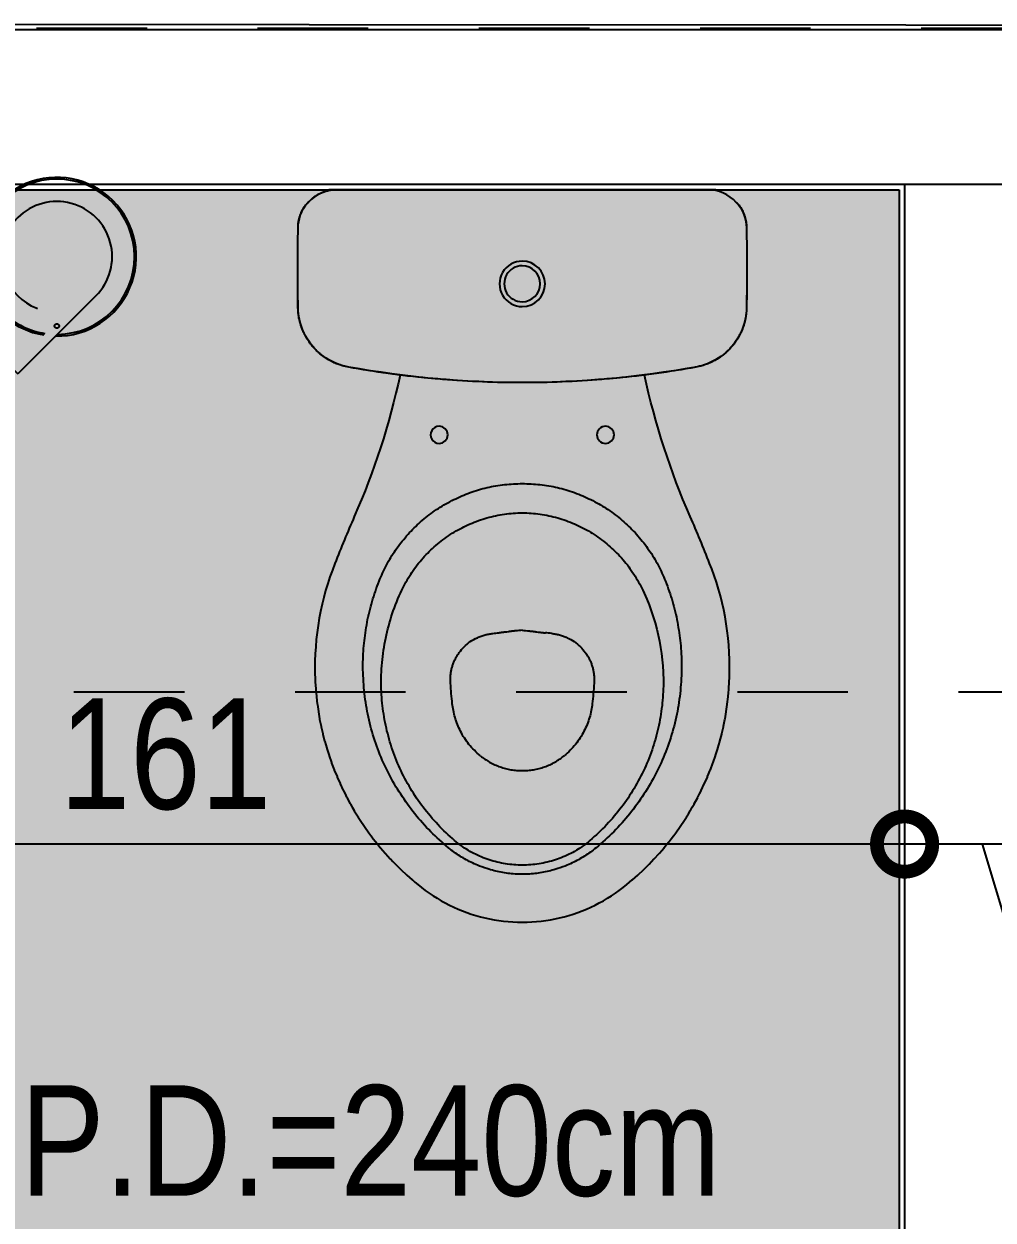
# Model space of a CAD drawing. Header units: metres. Extents: x -23 to 570, y -54 to 184.
# Drawn here: x -3.845 to -2.969, y 51.372 to 52.454 of the extents above; entities that cross this region are included whole.
import ezdxf
from ezdxf.enums import TextEntityAlignment as Align
from ezdxf.xclip import XClip

# ---------------------------------------------------------------- set-up
doc = ezdxf.new("R2010")
doc.units = ezdxf.units.M
doc.header["$XCLIPFRAME"] = 0
doc.header["$PDMODE"] = 35
for name, pattern in [('DASHEDX2', [1.5, 1, -0.5]), ('PUC$0$DASHEDX2', [1.5, 1, -0.5]), ('PUC$0$HIDDEN2', [0.1875, 0.125, -0.0625])]:
    doc.linetypes.add(name, pattern=pattern)
for name, color, linetype in [('1', 232, 'DASHEDX2'), ('ARQ-DIM', 2, 'Continuous'), ('ARQ-TXT', 2, 'Continuous'), ('PUC$0$ARQ-ALV ACAB', 4, 'Continuous'), ('PUC$0$ARQ-ALV OSSO', 5, 'Continuous'), ('PUC$0$ARQ-ENCH', 1, 'Continuous'), ('PUC$0$ARQ-HID', 7, 'Continuous'), ('PUC$0$ARQ-PRJ', 7, 'PUC$0$DASHEDX2')]:
    doc.layers.add(name, color=color, linetype=linetype)
doc.layers.add('PUC$0$ARQ-FORRO', color=9, linetype='Continuous', lineweight=5)
doc.styles.add('Adesa', font='ARIALN.TTF')
doc.dimstyles.new('ADESA 1-0050', dxfattribs={"dimtxt": 0.1, "dimasz": 0.1, "dimexe": 0.05, "dimexo": 0.05, "dimgap": 0.03, "dimtad": 1, "dimdec": 1, "dimlfac": 100, "dimzin": 12, "dimtxsty": 'Adesa', "dimblk": 'DOTSMALL', "dimcen": 1, "dimdle": 0.05, "dimclrd": 1, "dimclre": 1, "dimclrt": 256, "dimazin": 3, "dimtm": 1e-09, "dimtfac": 1, "dimtdec": 1, "dimtmove": 1, "dimatfit": 0, "dimldrblk": 'DOTSMALL', "dimfxl": 0.8, "dimtvp": 2, "dimtolj": 1, "dimtzin": 0, "dimarcsym": 0})

# ---------------------------------------------------------------- blocks, each defined once
blk = doc.blocks.new('_DotSmall')
at = {"color": 0, "linetype": 'ByBlock', "const_width": 0.5}
blk.add_lwpolyline([(-0.0625, 0, 1), (0.0625, 0, 1)], format="xyb", close=True, dxfattribs=at)
blk = doc.blocks.new('*D1054')
at = {"layer": 'ARQ-DIM', "color": 1, "lineweight": -2, "transparency": 16777216}
for p, q in [((-3.0488, 51.7637), (-3.0488, 51.6624)), ((-2.9088, 51.7637), (-2.9088, 51.6624)), ((-3.0488, 51.7124), (-3.1488, 51.7124)), ((-2.9088, 51.7124), (-3.0488, 51.7124)), ((-2.9088, 51.7124), (-3.0488, 51.7124)), ((-2.9788, 51.7124), (-2.9051, 51.4667)), ((-2.9088, 51.7124), (-2.8088, 51.7124)), ((-2.9051, 51.4667), (-2.7357, 51.4667))]:
    blk.add_line(p, q, dxfattribs=at)
at = {"layer": 'Defpoints', "color": 0, "transparency": 16777216}
for p in [(-3.0488, 51.8137, 0), (-2.9088, 51.8137), (-3.0488, 51.7124)]:
    blk.add_point(p, dxfattribs=at)
at = {"layer": 'ARQ-DIM', "color": 1, "lineweight": -2, "transparency": 16777216, "xscale": 0.1, "yscale": 0.1, "zscale": 0.1}
blk.add_blockref('_DotSmall', (-3.0488, 51.7124), dxfattribs=at)
at = {"layer": 'ARQ-DIM', "color": 1, "lineweight": -2, "transparency": 16777216, "xscale": 0.1, "yscale": 0.1, "zscale": 0.1, "rotation": 180}
blk.add_blockref('_DotSmall', (-2.9088, 51.7124), dxfattribs=at)
at = {"layer": 'ARQ-DIM', "transparency": 16777216, "insert": (-2.8204, 51.5469), "char_height": 0.1, "attachment_point": 5, "style": 'Adesa'}
blk.add_mtext('\\A1;14', dxfattribs=at)
blk = doc.blocks.new('*D1055')
at = {"layer": 'ARQ-DIM', "color": 1, "lineweight": -2, "transparency": 16777216}
for p, q in [((-4.66, 51.7787), (-4.66, 51.6624)), ((-3.0488, 51.7787), (-3.0488, 51.6624)), ((-2.9988, 51.7124), (-4.71, 51.7124))]:
    blk.add_line(p, q, dxfattribs=at)
at = {"layer": 'Defpoints', "color": 0, "transparency": 16777216}
for p in [(-4.66, 51.8287, 0), (-3.0488, 51.8287, 0), (-4.66, 51.7124)]:
    blk.add_point(p, dxfattribs=at)
at = {"layer": 'ARQ-DIM', "color": 1, "lineweight": -2, "transparency": 16777216, "xscale": 0.1, "yscale": 0.1, "zscale": 0.1, "rotation": 180}
blk.add_blockref('_DotSmall', (-4.66, 51.7124), dxfattribs=at)
at = {"layer": 'ARQ-DIM', "color": 1, "lineweight": -2, "transparency": 16777216, "xscale": 0.1, "yscale": 0.1, "zscale": 0.1}
blk.add_blockref('_DotSmall', (-3.0488, 51.7124), dxfattribs=at)
at = {"layer": 'ARQ-DIM', "transparency": 16777216, "insert": (-3.7172, 51.7934), "char_height": 0.1, "attachment_point": 5, "style": 'Adesa'}
blk.add_mtext('\\A1;161', dxfattribs=at)
blk = doc.blocks.new('PUC$0$ARQ-HID-BACIA CX')
blk.add_line((-0.0001, -0.175), (-0.0001, 0.175))
for points in [[(-0.0137, -0.1957), (-0.0142, -0.196), (-0.0147, -0.1964), (-0.0153, -0.1968), (-0.0158, -0.1971), (-0.0163, -0.1975), (-0.0168, -0.1978), (-0.0174, -0.1981), (-0.0179, -0.1984), (-0.0185, -0.1987), (-0.019, -0.199), (-0.0196, -0.1993), (-0.0202, -0.1995), (-0.0207, -0.1998), (-0.0213, -0.2), (-0.0219, -0.2003), (-0.0225, -0.2005), (-0.0231, -0.2007), (-0.0237, -0.2009), (-0.0243, -0.2011), (-0.0249, -0.2013), (-0.0255, -0.2015), (-0.0261, -0.2016), (-0.0267, -0.2018), (-0.0273, -0.2019), (-0.0279, -0.2021), (-0.0285, -0.2022), (-0.0292, -0.2023), (-0.0298, -0.2024), (-0.0304, -0.2025), (-0.031, -0.2025), (-0.0316, -0.2026), (-0.0323, -0.2026), (-0.0329, -0.2027), (-0.0335, -0.2027), (-0.0342, -0.2027, -0.00878), (-0.1068, -0.2028), (-0.1079, -0.2027), (-0.1091, -0.2026), (-0.1102, -0.2026), (-0.1114, -0.2025), (-0.1125, -0.2024), (-0.1136, -0.2022), (-0.1148, -0.2021), (-0.1159, -0.2019), (-0.117, -0.2017), (-0.1181, -0.2014), (-0.1192, -0.2012), (-0.1203, -0.2009), (-0.1214, -0.2006), (-0.1225, -0.2002), (-0.1236, -0.1999), (-0.1247, -0.1995), (-0.1258, -0.1991), (-0.1268, -0.1987), (-0.1279, -0.1982), (-0.1289, -0.1978), (-0.13, -0.1973), (-0.131, -0.1968), (-0.132, -0.1962), (-0.133, -0.1957), (-0.134, -0.1951), (-0.135, -0.1945), (-0.1359, -0.1939), (-0.1369, -0.1933), (-0.1378, -0.1926), (-0.1388, -0.192), (-0.1397, -0.1913), (-0.1406, -0.1906), (-0.1415, -0.1899), (-0.1423, -0.1891), (-0.1432, -0.1884), (-0.144, -0.1876), (-0.1449, -0.1868), (-0.1457, -0.186), (-0.1465, -0.1851), (-0.1472, -0.1843), (-0.148, -0.1834), (-0.1487, -0.1826), (-0.1494, -0.1817), (-0.1501, -0.1808), (-0.1508, -0.1799), (-0.1515, -0.1789), (-0.1521, -0.178), (-0.1527, -0.177), (-0.1533, -0.1761), (-0.1539, -0.1751), (-0.1545, -0.1741), (-0.155, -0.1731), (-0.1556, -0.1721), (-0.1561, -0.171), (-0.1566, -0.17), (-0.157, -0.169), (-0.1575, -0.1679), (-0.1579, -0.1668), (-0.1583, -0.1658), (-0.1586, -0.1647), (-0.159, -0.1636), (-0.1593, -0.1625), (-0.1596, -0.1614), (-0.1598, -0.1603), (-0.1601, -0.1592), (-0.1604, -0.158), (-0.1606, -0.1569), (-0.1614, -0.1525), (-0.1622, -0.148), (-0.1629, -0.1436), (-0.1636, -0.1392), (-0.1643, -0.1347), (-0.165, -0.1302), (-0.1657, -0.1258), (-0.1663, -0.1213), (-0.1669, -0.1169), (-0.1675, -0.1124), (-0.168, -0.1079), (-0.1686, -0.1034), (-0.1691, -0.099), (-0.1696, -0.0945), (-0.1701, -0.09), (-0.1705, -0.0855), (-0.1709, -0.081), (-0.1713, -0.0765), (-0.1717, -0.072), (-0.1721, -0.0675), (-0.1724, -0.0631), (-0.1727, -0.0586), (-0.173, -0.0541), (-0.1733, -0.0496), (-0.1735, -0.0451), (-0.1737, -0.0406), (-0.1739, -0.0361), (-0.1741, -0.0315), (-0.1742, -0.027), (-0.1744, -0.0225), (-0.1745, -0.018), (-0.1745, -0.0135), (-0.1746, -0.009), (-0.1746, -0.0045), (-0.1746, 0), (-0.1746, 0.0045), (-0.1746, 0.009), (-0.1745, 0.0135), (-0.1745, 0.018), (-0.1744, 0.0225), (-0.1742, 0.027), (-0.1741, 0.0315), (-0.1739, 0.0361), (-0.1737, 0.0406), (-0.1735, 0.0451), (-0.1733, 0.0496), (-0.173, 0.0541), (-0.1727, 0.0586), (-0.1724, 0.0631), (-0.1721, 0.0675), (-0.1717, 0.072), (-0.1713, 0.0765), (-0.1709, 0.081), (-0.1705, 0.0855), (-0.1701, 0.09), (-0.1696, 0.0945), (-0.1691, 0.099), (-0.1686, 0.1034), (-0.168, 0.1079), (-0.1675, 0.1124), (-0.1669, 0.1169), (-0.1663, 0.1213), (-0.1657, 0.1258), (-0.165, 0.1302), (-0.1643, 0.1347), (-0.1636, 0.1392), (-0.1629, 0.1436), (-0.1622, 0.148), (-0.1614, 0.1525), (-0.1606, 0.1569), (-0.1604, 0.158), (-0.1601, 0.1592), (-0.1598, 0.1603), (-0.1596, 0.1614), (-0.1593, 0.1625), (-0.159, 0.1636), (-0.1586, 0.1647), (-0.1583, 0.1658), (-0.1579, 0.1668), (-0.1575, 0.1679), (-0.157, 0.169), (-0.1566, 0.17), (-0.1561, 0.171), (-0.1556, 0.1721), (-0.155, 0.1731), (-0.1545, 0.1741), (-0.1539, 0.1751), (-0.1533, 0.1761), (-0.1527, 0.177), (-0.1521, 0.178), (-0.1515, 0.1789), (-0.1508, 0.1799), (-0.1501, 0.1808), (-0.1494, 0.1817), (-0.1487, 0.1826), (-0.148, 0.1834), (-0.1472, 0.1843), (-0.1465, 0.1851), (-0.1457, 0.186), (-0.1449, 0.1868), (-0.144, 0.1876), (-0.1432, 0.1884), (-0.1423, 0.1891), (-0.1415, 0.1899), (-0.1406, 0.1906), (-0.1397, 0.1913), (-0.1388, 0.192), (-0.1378, 0.1926), (-0.1369, 0.1933), (-0.1359, 0.1939), (-0.135, 0.1945), (-0.134, 0.1951), (-0.133, 0.1957), (-0.132, 0.1962), (-0.131, 0.1968), (-0.13, 0.1973), (-0.1289, 0.1978), (-0.1279, 0.1982), (-0.1268, 0.1987), (-0.1258, 0.1991), (-0.1247, 0.1995), (-0.1236, 0.1999), (-0.1225, 0.2002), (-0.1214, 0.2006), (-0.1203, 0.2009), (-0.1192, 0.2012), (-0.1181, 0.2014), (-0.117, 0.2017), (-0.1159, 0.2019), (-0.1148, 0.2021), (-0.1136, 0.2022), (-0.1125, 0.2024), (-0.1114, 0.2025), (-0.1102, 0.2026), (-0.1091, 0.2026), (-0.1079, 0.2027), (-0.1068, 0.2028, -0.00878), (-0.0342, 0.2027), (-0.0335, 0.2027), (-0.0329, 0.2027), (-0.0323, 0.2026), (-0.0316, 0.2026), (-0.031, 0.2025), (-0.0304, 0.2025), (-0.0298, 0.2024), (-0.0292, 0.2023), (-0.0285, 0.2022), (-0.0279, 0.2021), (-0.0273, 0.2019), (-0.0267, 0.2018), (-0.0261, 0.2016), (-0.0255, 0.2015), (-0.0249, 0.2013), (-0.0243, 0.2011), (-0.0237, 0.2009), (-0.0231, 0.2007), (-0.0225, 0.2005), (-0.0219, 0.2003), (-0.0213, 0.2), (-0.0207, 0.1998), (-0.0202, 0.1995), (-0.0196, 0.1993), (-0.019, 0.199), (-0.0185, 0.1987), (-0.0179, 0.1984), (-0.0174, 0.1981), (-0.0168, 0.1978), (-0.0163, 0.1975), (-0.0158, 0.1971), (-0.0153, 0.1968), (-0.0147, 0.1964), (-0.0142, 0.196), (-0.0137, 0.1957)], [(-0.0131, 0.195, 0.018828), (-0.0135, 0.1954)], [(-0.0133, -0.1951), (-0.0133, -0.1951), (-0.0133, -0.1951), (-0.0133, -0.1951), (-0.0132, -0.1951), (-0.0132, -0.195), (-0.0132, -0.195), (-0.0131, -0.1949), (-0.013, -0.1948), (-0.0129, -0.1947), (-0.0128, -0.1946), (-0.0126, -0.1945), (-0.0125, -0.1943), (-0.0116, -0.1935, 0.212488), (-0.0001, -0.1677), (-0.0001, 0.1677, 0.212488), (-0.0116, 0.1935), (-0.0125, 0.1943), (-0.0126, 0.1945), (-0.0128, 0.1946), (-0.0129, 0.1947), (-0.013, 0.1948), (-0.0131, 0.1949), (-0.0132, 0.195), (-0.0132, 0.195), (-0.0132, 0.1951), (-0.0133, 0.1951), (-0.0133, 0.1951), (-0.0133, 0.1951)], [(-0.1676, 0.1104), (-0.1678, 0.1104), (-0.176, 0.1123), (-0.1842, 0.1142), (-0.1925, 0.1163), (-0.2008, 0.1185), (-0.209, 0.1208), (-0.2171, 0.1231), (-0.2253, 0.1256), (-0.2335, 0.1282), (-0.2415, 0.1309), (-0.2493, 0.1336), (-0.2571, 0.1363), (-0.2648, 0.1392), (-0.2725, 0.1422), (-0.2803, 0.1453), (-0.288, 0.1486), (-0.2958, 0.1519, 0.011149), (-0.3381, 0.1694), (-0.3442, 0.1717), (-0.3503, 0.1739), (-0.3564, 0.1759), (-0.3626, 0.1778), (-0.3689, 0.1795), (-0.3751, 0.181), (-0.3815, 0.1824), (-0.3878, 0.1836), (-0.3942, 0.1847), (-0.4006, 0.1855), (-0.407, 0.1863), (-0.4135, 0.1868), (-0.42, 0.1872), (-0.4264, 0.1875), (-0.4329, 0.1875), (-0.4381, 0.1875), (-0.4384, 0.1875), (-0.4417, 0.1874), (-0.4449, 0.1872), (-0.4453, 0.1872), (-0.4517, 0.1868), (-0.4521, 0.1868), (-0.4553, 0.1865), (-0.4585, 0.1862), (-0.4589, 0.1862), (-0.4653, 0.1854), (-0.4657, 0.1853), (-0.472, 0.1844), (-0.4724, 0.1844), (-0.4788, 0.1833), (-0.4792, 0.1832), (-0.4855, 0.1819), (-0.4859, 0.1818), (-0.4921, 0.1804), (-0.4925, 0.1803), (-0.4988, 0.1787), (-0.4991, 0.1786), (-0.5053, 0.1768), (-0.5057, 0.1767), (-0.5118, 0.1747), (-0.5122, 0.1746), (-0.5183, 0.1725), (-0.5187, 0.1724), (-0.5247, 0.1701), (-0.5251, 0.17), (-0.531, 0.1675), (-0.5314, 0.1674), (-0.5373, 0.1648), (-0.5376, 0.1646), (-0.5435, 0.1618), (-0.5438, 0.1617), (-0.5467, 0.1602), (-0.5496, 0.1588), (-0.5499, 0.1586), (-0.5556, 0.1555), (-0.5559, 0.1553), (-0.5587, 0.1537), (-0.5615, 0.1521), (-0.5618, 0.1519), (-0.5646, 0.1502), (-0.5674, 0.1485), (-0.5677, 0.1484), (-0.5704, 0.1466), (-0.5731, 0.1448), (-0.5734, 0.1446), (-0.5761, 0.1428), (-0.5788, 0.1409), (-0.579, 0.1407), (-0.5817, 0.1388), (-0.5843, 0.1369), (-0.5846, 0.1367), (-0.5872, 0.1347), (-0.5897, 0.1327), (-0.59, 0.1325), (-0.5925, 0.1305), (-0.595, 0.1284), (-0.5953, 0.1282), (-0.6002, 0.124), (-0.6005, 0.1237), (-0.6053, 0.1194), (-0.6055, 0.1191), (-0.6079, 0.1169), (-0.6102, 0.1146), (-0.6105, 0.1144), (-0.6151, 0.1098), (-0.6153, 0.1095), (-0.6197, 0.1048), (-0.62, 0.1045), (-0.6221, 0.1021), (-0.6243, 0.0997), (-0.6245, 0.0994), (-0.6266, 0.097), (-0.6287, 0.0945), (-0.6314, 0.0911), (-0.6339, 0.0877), (-0.6364, 0.0842), (-0.6388, 0.0807), (-0.641, 0.0771), (-0.6432, 0.0734), (-0.6452, 0.0696), (-0.6472, 0.0658), (-0.649, 0.062), (-0.6508, 0.0581), (-0.6524, 0.0541), (-0.6539, 0.0501), (-0.6553, 0.0461), (-0.6565, 0.042), (-0.6577, 0.0379), (-0.6587, 0.0338), (-0.6596, 0.0296), (-0.6604, 0.0254), (-0.6611, 0.0212), (-0.6617, 0.017), (-0.6621, 0.0128), (-0.6624, 0.0085), (-0.6626, 0.0043), (-0.6626, 0), (-0.6626, -0.0043), (-0.6624, -0.0085), (-0.6621, -0.0128), (-0.6617, -0.017), (-0.6611, -0.0212), (-0.6604, -0.0254), (-0.6596, -0.0296), (-0.6587, -0.0338), (-0.6577, -0.0379), (-0.6565, -0.042), (-0.6553, -0.0461), (-0.6539, -0.0501), (-0.6524, -0.0541), (-0.6508, -0.0581), (-0.649, -0.062), (-0.6472, -0.0658), (-0.6452, -0.0696), (-0.6432, -0.0734), (-0.641, -0.0771), (-0.6388, -0.0807), (-0.6364, -0.0842), (-0.6339, -0.0877), (-0.6314, -0.0911), (-0.6287, -0.0945), (-0.6266, -0.097), (-0.6245, -0.0994), (-0.6243, -0.0997), (-0.6221, -0.1021), (-0.62, -0.1045), (-0.6197, -0.1048), (-0.6153, -0.1095), (-0.6151, -0.1098), (-0.6105, -0.1144), (-0.6102, -0.1146), (-0.6079, -0.1169), (-0.6055, -0.1191), (-0.6053, -0.1194), (-0.6005, -0.1237), (-0.6002, -0.124), (-0.5953, -0.1282), (-0.595, -0.1284), (-0.5925, -0.1305), (-0.59, -0.1325), (-0.5897, -0.1327), (-0.5872, -0.1347), (-0.5846, -0.1367), (-0.5843, -0.1369), (-0.5817, -0.1388), (-0.579, -0.1407), (-0.5788, -0.1409), (-0.5761, -0.1428), (-0.5734, -0.1446), (-0.5731, -0.1448), (-0.5704, -0.1466), (-0.5677, -0.1484), (-0.5674, -0.1485), (-0.5646, -0.1502), (-0.5618, -0.1519), (-0.5615, -0.1521), (-0.5587, -0.1537), (-0.5559, -0.1553), (-0.5556, -0.1555), (-0.5499, -0.1586), (-0.5496, -0.1588), (-0.5467, -0.1602), (-0.5438, -0.1617), (-0.5435, -0.1618), (-0.5376, -0.1646), (-0.5373, -0.1648), (-0.5314, -0.1674), (-0.531, -0.1675), (-0.5251, -0.17), (-0.5247, -0.1701), (-0.5187, -0.1724), (-0.5183, -0.1725), (-0.5122, -0.1746), (-0.5118, -0.1747), (-0.5057, -0.1767), (-0.5053, -0.1768), (-0.4991, -0.1786), (-0.4988, -0.1787), (-0.4925, -0.1803), (-0.4921, -0.1804), (-0.4859, -0.1818), (-0.4855, -0.1819), (-0.4792, -0.1832), (-0.4788, -0.1833), (-0.4724, -0.1844), (-0.472, -0.1844), (-0.4657, -0.1853), (-0.4653, -0.1854), (-0.4589, -0.1862), (-0.4585, -0.1862), (-0.4553, -0.1865), (-0.4521, -0.1868), (-0.4517, -0.1868), (-0.4453, -0.1872), (-0.4449, -0.1872), (-0.4417, -0.1874), (-0.4384, -0.1875), (-0.4381, -0.1875), (-0.4316, -0.1875), (-0.4251, -0.1874), (-0.4186, -0.1872), (-0.4121, -0.1867), (-0.4057, -0.1861), (-0.3992, -0.1854), (-0.3928, -0.1844), (-0.3864, -0.1834), (-0.3801, -0.1821), (-0.3738, -0.1807), (-0.3675, -0.1791), (-0.3613, -0.1774), (-0.3551, -0.1755), (-0.349, -0.1735), (-0.3429, -0.1713), (-0.3381, -0.1694, 0.011149), (-0.2958, -0.1519), (-0.288, -0.1486), (-0.2803, -0.1453), (-0.2725, -0.1422), (-0.2648, -0.1392), (-0.2571, -0.1363), (-0.2493, -0.1336), (-0.2415, -0.1309), (-0.2335, -0.1282), (-0.2253, -0.1256), (-0.2171, -0.1231), (-0.209, -0.1208), (-0.2008, -0.1185), (-0.1925, -0.1163), (-0.1842, -0.1142), (-0.176, -0.1123), (-0.1678, -0.1104), (-0.1676, -0.1104)], [(-0.0123, 0.1942, 0.002919), (-0.0115, 0.1935)], [(-0.5122, 0.0378), (-0.511, 0.0393), (-0.5098, 0.0407), (-0.5085, 0.042), (-0.5072, 0.0433), (-0.5059, 0.0446), (-0.5046, 0.0458), (-0.5032, 0.047), (-0.5018, 0.0482), (-0.5004, 0.0493), (-0.499, 0.0503), (-0.4975, 0.0514), (-0.496, 0.0523), (-0.4946, 0.0533), (-0.493, 0.0542), (-0.4915, 0.055), (-0.49, 0.0558), (-0.4884, 0.0566), (-0.4869, 0.0573), (-0.4853, 0.058), (-0.4838, 0.0587), (-0.4822, 0.0593), (-0.4806, 0.0598), (-0.4791, 0.0603), (-0.4775, 0.0608), (-0.4759, 0.0613), (-0.4744, 0.0617), (-0.4728, 0.062), (-0.4713, 0.0623), (-0.4697, 0.0626), (-0.4682, 0.0629), (-0.4667, 0.0631), (-0.4651, 0.0633, -0.008966), (-0.4466, 0.0649, -0.016113), (-0.4436, 0.065), (-0.4426, 0.065), (-0.4418, 0.065), (-0.4409, 0.0649), (-0.4401, 0.0649), (-0.4393, 0.0648), (-0.4384, 0.0647), (-0.4376, 0.0646), (-0.4368, 0.0645), (-0.436, 0.0644), (-0.4352, 0.0642), (-0.4344, 0.064), (-0.4336, 0.0639), (-0.4328, 0.0637), (-0.4321, 0.0635), (-0.4313, 0.0632), (-0.4305, 0.063), (-0.4298, 0.0627), (-0.429, 0.0625), (-0.4282, 0.0622), (-0.4275, 0.0619), (-0.4267, 0.0616), (-0.426, 0.0612), (-0.4253, 0.0609), (-0.4245, 0.0605), (-0.4238, 0.0602), (-0.423, 0.0598), (-0.4223, 0.0593), (-0.4216, 0.0589), (-0.4209, 0.0585), (-0.4201, 0.058), (-0.4194, 0.0575), (-0.4187, 0.057), (-0.4174, 0.056), (-0.416, 0.0549), (-0.4148, 0.0537), (-0.4135, 0.0525), (-0.4123, 0.0512), (-0.4111, 0.0499), (-0.41, 0.0485), (-0.4089, 0.047), (-0.4079, 0.0455), (-0.407, 0.0439), (-0.4061, 0.0422), (-0.4053, 0.0406), (-0.4049, 0.0397), (-0.4045, 0.0389), (-0.4042, 0.038), (-0.4039, 0.0372), (-0.4036, 0.0363), (-0.4033, 0.0354), (-0.403, 0.0346), (-0.4028, 0.0337), (-0.4025, 0.0328), (-0.4023, 0.0319), (-0.4021, 0.0311), (-0.402, 0.0302), (-0.4018, 0.0293), (-0.4017, 0.0285), (-0.4016, 0.0276), (-0.4015, 0.0267, -0.000598), (-0.4009, 0.0209)], [(-0.3986, 0, 0.006359), (-0.3992, 0.0061), (-0.3992, 0.0064), (-0.3992, 0.0066), (-0.3993, 0.0072), (-0.3993, 0.0075), (-0.3993, 0.0077), (-0.3994, 0.0083), (-0.3994, 0.0086), (-0.3995, 0.0091), (-0.3995, 0.0094), (-0.3996, 0.01), (-0.3996, 0.0103), (-0.3997, 0.0108), (-0.3998, 0.0117), (-0.3999, 0.0123), (-0.4, 0.0129), (-0.4002, 0.0144), (-0.4003, 0.0154), (-0.4003, 0.0159), (-0.4004, 0.0164), (-0.4005, 0.0169), (-0.4005, 0.0174), (-0.4006, 0.0179), (-0.4006, 0.0184), (-0.4007, 0.0189), (-0.4008, 0.0194), (-0.4008, 0.0199), (-0.4009, 0.0204), (-0.4009, 0.0209)], [(-0.3986, 0, -0.006359), (-0.3992, -0.0061), (-0.3992, -0.0064), (-0.3992, -0.0066), (-0.3993, -0.0072), (-0.3993, -0.0075), (-0.3993, -0.0077), (-0.3994, -0.0083), (-0.3994, -0.0086), (-0.3995, -0.0091), (-0.3995, -0.0094), (-0.3996, -0.01), (-0.3996, -0.0103), (-0.3997, -0.0108), (-0.3998, -0.0117), (-0.3999, -0.0123), (-0.4, -0.0129), (-0.4002, -0.0144), (-0.4003, -0.0154), (-0.4003, -0.0159), (-0.4004, -0.0164), (-0.4005, -0.0169), (-0.4005, -0.0174), (-0.4006, -0.0179), (-0.4006, -0.0184), (-0.4007, -0.0189), (-0.4008, -0.0194), (-0.4008, -0.0199), (-0.4009, -0.0204), (-0.4009, -0.0209)], [(-0.4015, -0.0267, 0.000598), (-0.4009, -0.0209)], [(-0.4015, -0.0267), (-0.4016, -0.0276), (-0.4017, -0.0285), (-0.4018, -0.0293), (-0.402, -0.0302), (-0.4021, -0.0311), (-0.4023, -0.0319), (-0.4025, -0.0328), (-0.4028, -0.0337), (-0.403, -0.0346), (-0.4033, -0.0354), (-0.4036, -0.0363), (-0.4039, -0.0372), (-0.4042, -0.038), (-0.4045, -0.0389), (-0.4049, -0.0397), (-0.4053, -0.0406), (-0.4061, -0.0422), (-0.407, -0.0439), (-0.4079, -0.0455), (-0.4089, -0.047), (-0.41, -0.0485), (-0.4111, -0.0499), (-0.4123, -0.0512), (-0.4135, -0.0525), (-0.4148, -0.0537), (-0.416, -0.0549), (-0.4174, -0.056), (-0.4187, -0.057), (-0.4194, -0.0575), (-0.4201, -0.058), (-0.4209, -0.0585), (-0.4216, -0.0589), (-0.4223, -0.0593), (-0.423, -0.0598), (-0.4238, -0.0602), (-0.4245, -0.0605), (-0.4253, -0.0609), (-0.426, -0.0612), (-0.4267, -0.0616), (-0.4275, -0.0619), (-0.4282, -0.0622), (-0.429, -0.0625), (-0.4298, -0.0627), (-0.4305, -0.063), (-0.4313, -0.0632), (-0.4321, -0.0635), (-0.4328, -0.0637), (-0.4336, -0.0639), (-0.4344, -0.064), (-0.4352, -0.0642), (-0.436, -0.0644), (-0.4368, -0.0645), (-0.4376, -0.0646), (-0.4384, -0.0647), (-0.4393, -0.0648), (-0.4401, -0.0649), (-0.4409, -0.0649), (-0.4418, -0.065), (-0.4426, -0.065), (-0.4436, -0.065, -0.016113), (-0.4466, -0.0649, -0.008966), (-0.4651, -0.0633), (-0.4667, -0.0631), (-0.4682, -0.0629), (-0.4697, -0.0626), (-0.4713, -0.0623), (-0.4728, -0.062), (-0.4744, -0.0617), (-0.4759, -0.0613), (-0.4775, -0.0608), (-0.4791, -0.0603), (-0.4806, -0.0598), (-0.4822, -0.0593), (-0.4838, -0.0587), (-0.4853, -0.058), (-0.4869, -0.0573), (-0.4884, -0.0566), (-0.49, -0.0558), (-0.4915, -0.055), (-0.493, -0.0542), (-0.4946, -0.0533), (-0.496, -0.0523), (-0.4975, -0.0514), (-0.499, -0.0503), (-0.5004, -0.0493), (-0.5018, -0.0482), (-0.5032, -0.047), (-0.5046, -0.0458), (-0.5059, -0.0446), (-0.5072, -0.0433), (-0.5085, -0.042), (-0.5098, -0.0407), (-0.511, -0.0393), (-0.5122, -0.0378)], [(-0.0136, -0.1955, 0.018828), (-0.0132, -0.1951)]]:
    blk.add_lwpolyline(points, format="xyb")
at = {"ltscale": 0.000466036}
blk.add_lwpolyline([(-0.0133, -0.1951), (-0.0133, -0.1952, -0.017665), (-0.0136, -0.1955, -0.039631), (-0.0138, -0.1956, -0.158216), (-0.0342, -0.2027, -0.008778), (-0.1068, -0.2027), (-0.1095, -0.2026), (-0.1122, -0.2023), (-0.1149, -0.202), (-0.1176, -0.2014), (-0.1203, -0.2008), (-0.1229, -0.2), (-0.1255, -0.1991), (-0.128, -0.1981), (-0.1305, -0.1969), (-0.1329, -0.1957), (-0.1352, -0.1943), (-0.1375, -0.1928), (-0.1397, -0.1912), (-0.1418, -0.1894), (-0.1439, -0.1876), (-0.1458, -0.1857), (-0.1477, -0.1837), (-0.1494, -0.1816), (-0.151, -0.1794), (-0.1526, -0.1772), (-0.154, -0.1748), (-0.1553, -0.1724), (-0.1565, -0.17), (-0.1575, -0.1675), (-0.1585, -0.1649), (-0.1593, -0.1623), (-0.16, -0.1597), (-0.1605, -0.1569, -0.044623), (-0.1746, 0, -0.044623), (-0.1605, 0.1569), (-0.16, 0.1597), (-0.1593, 0.1623), (-0.1585, 0.1649), (-0.1575, 0.1675), (-0.1565, 0.17), (-0.1553, 0.1724), (-0.154, 0.1748), (-0.1526, 0.1772), (-0.151, 0.1794), (-0.1494, 0.1816), (-0.1477, 0.1837), (-0.1458, 0.1857), (-0.1439, 0.1876), (-0.1418, 0.1894), (-0.1397, 0.1912), (-0.1375, 0.1928), (-0.1352, 0.1943), (-0.1329, 0.1957), (-0.1305, 0.1969), (-0.128, 0.1981), (-0.1255, 0.1991), (-0.1229, 0.2), (-0.1203, 0.2008), (-0.1176, 0.2014), (-0.1149, 0.202), (-0.1122, 0.2023), (-0.1095, 0.2026), (-0.1068, 0.2027, -0.008778), (-0.0342, 0.2027, -0.158216), (-0.0138, 0.1956, -0.039631), (-0.0136, 0.1955, -0.017665), (-0.0133, 0.1952), (-0.0133, 0.1951)], format="xyb", dxfattribs=at)
at = {"ltscale": 0.00311}
for points in [[(-0.1068, 0.2021), (-0.1068, 0.2027)], [(-0.1068, -0.2021), (-0.1068, -0.2027)]]:
    blk.add_lwpolyline(points, dxfattribs=at)
at = {"ltscale": 0.00156}
blk.add_lwpolyline([(-0.0131, 0.1951), (-0.0133, 0.1953)], dxfattribs=at)
for points in [[(-0.0133, 0.1951), (-0.0133, 0.1951)], [(-0.0115, 0.1936), (-0.0109, 0.1931), (-0.0103, 0.1925), (-0.0097, 0.1919), (-0.0091, 0.1913), (-0.0086, 0.1907), (-0.008, 0.19), (-0.0075, 0.1894), (-0.007, 0.1887), (-0.0065, 0.1881), (-0.006, 0.1874), (-0.0055, 0.1867), (-0.0051, 0.186), (-0.0047, 0.1853), (-0.0043, 0.1845), (-0.0039, 0.1838), (-0.0035, 0.1831), (-0.0031, 0.1823), (-0.0028, 0.1815), (-0.0025, 0.1808), (-0.0022, 0.18), (-0.0019, 0.1792), (-0.0016, 0.1784), (-0.0014, 0.1776), (-0.0012, 0.1768), (-0.001, 0.176), (-0.0008, 0.1752), (-0.0006, 0.1744), (-0.0005, 0.1736), (-0.0003, 0.1728), (-0.0002, 0.1719), (-0.0001, 0.1711), (-0.0001, 0.1703), (0, 0.1694), (0, 0.1686), (0, 0.1678)], [(0, 0.1677), (0, -0.1677)], [(-0.5122, 0.0378), (-0.513, 0.0368), (-0.5137, 0.0358), (-0.5145, 0.0348), (-0.5152, 0.0338), (-0.5159, 0.0327), (-0.5165, 0.0316), (-0.5172, 0.0306), (-0.5178, 0.0295), (-0.5185, 0.0283), (-0.519, 0.0272), (-0.5196, 0.0261), (-0.5202, 0.0249), (-0.5207, 0.0237), (-0.5212, 0.0225), (-0.5217, 0.0214), (-0.5221, 0.0201), (-0.5225, 0.0189), (-0.5229, 0.0177), (-0.5233, 0.0165), (-0.5236, 0.0152), (-0.524, 0.014), (-0.5243, 0.0127), (-0.5245, 0.0115), (-0.5248, 0.0102), (-0.525, 0.009), (-0.5251, 0.0077), (-0.5253, 0.0064), (-0.5254, 0.0051), (-0.5255, 0.0039), (-0.5256, 0.0026), (-0.5256, 0.0013), (-0.5256, 0), (-0.5256, -0.0013), (-0.5256, -0.0026), (-0.5255, -0.0039), (-0.5254, -0.0051), (-0.5253, -0.0064), (-0.5251, -0.0077), (-0.525, -0.009), (-0.5248, -0.0102), (-0.5245, -0.0115), (-0.5243, -0.0127), (-0.524, -0.014), (-0.5236, -0.0152), (-0.5233, -0.0165), (-0.5229, -0.0177), (-0.5225, -0.0189), (-0.5221, -0.0201), (-0.5217, -0.0214), (-0.5212, -0.0225), (-0.5207, -0.0237), (-0.5202, -0.0249), (-0.5196, -0.0261), (-0.519, -0.0272), (-0.5185, -0.0283), (-0.5178, -0.0295), (-0.5172, -0.0306), (-0.5165, -0.0316), (-0.5159, -0.0327), (-0.5152, -0.0337), (-0.5145, -0.0348), (-0.5137, -0.0358), (-0.513, -0.0368), (-0.5122, -0.0378)], [(-0.0115, -0.1936), (-0.0116, -0.1938), (-0.0117, -0.1938), (-0.0119, -0.194), (-0.0123, -0.1944), (-0.0126, -0.1947), (-0.0128, -0.1948), (-0.0129, -0.1949), (-0.013, -0.1949), (-0.013, -0.195), (-0.0131, -0.195), (-0.0131, -0.1951)]]:
    blk.add_lwpolyline(points)
at = {"ltscale": 0.00179}
for points in [[(-0.0004, 0.1677), (-0.0001, 0.1677)], [(-0.0004, -0.1677), (-0.0001, -0.1677)]]:
    blk.add_lwpolyline(points, dxfattribs=at)
for points in [[(-0.2659, 0), (-0.2659, -0.002), (-0.266, -0.004), (-0.2661, -0.006), (-0.2662, -0.008), (-0.2663, -0.01), (-0.2664, -0.012), (-0.2666, -0.014), (-0.2668, -0.016), (-0.267, -0.018), (-0.2673, -0.02), (-0.2676, -0.022), (-0.2679, -0.024), (-0.2683, -0.026), (-0.2687, -0.0279), (-0.2691, -0.0299), (-0.2696, -0.0318), (-0.27, -0.0338), (-0.2705, -0.0357), (-0.2711, -0.0377), (-0.2716, -0.0396), (-0.2722, -0.0415), (-0.2728, -0.0434), (-0.2735, -0.0453), (-0.2741, -0.0472), (-0.2748, -0.0491), (-0.2755, -0.051), (-0.2763, -0.0528), (-0.2771, -0.0547), (-0.2779, -0.0565), (-0.2787, -0.0584), (-0.2796, -0.0602), (-0.2804, -0.062), (-0.2813, -0.0638), (-0.2823, -0.0656), (-0.2832, -0.0673), (-0.2842, -0.0691), (-0.2852, -0.0708), (-0.2863, -0.0725), (-0.2873, -0.0742), (-0.2884, -0.0759), (-0.2895, -0.0776), (-0.2907, -0.0793), (-0.2918, -0.0809), (-0.293, -0.0825), (-0.2942, -0.0841), (-0.2954, -0.0857), (-0.2967, -0.0873), (-0.2979, -0.0888), (-0.2992, -0.0904), (-0.3005, -0.0919), (-0.3019, -0.0934), (-0.3032, -0.0949), (-0.3046, -0.0963), (-0.306, -0.0978), (-0.3074, -0.0992), (-0.3089, -0.1006), (-0.3103, -0.102), (-0.3118, -0.1033), (-0.3133, -0.1046), (-0.3149, -0.106), (-0.3164, -0.1072), (-0.3179, -0.1085), (-0.3195, -0.1098), (-0.3211, -0.111), (-0.3227, -0.1122), (-0.3244, -0.1133), (-0.326, -0.1145), (-0.3277, -0.1156), (-0.3293, -0.1167), (-0.331, -0.1178), (-0.3327, -0.1189), (-0.3344, -0.1199), (-0.3362, -0.1209), (-0.3379, -0.1219), (-0.3397, -0.1228), (-0.3415, -0.1237), (-0.3433, -0.1246), (-0.3451, -0.1255), (-0.3469, -0.1263), (-0.3488, -0.1271), (-0.3506, -0.1279), (-0.3525, -0.1287), (-0.3543, -0.1295), (-0.3566, -0.1304), (-0.3588, -0.1312), (-0.3611, -0.132), (-0.3634, -0.1328), (-0.3657, -0.1336), (-0.368, -0.1343), (-0.3703, -0.1351), (-0.3726, -0.1357), (-0.3749, -0.1364), (-0.3772, -0.137), (-0.3796, -0.1376), (-0.3819, -0.1382), (-0.3843, -0.1388), (-0.3866, -0.1393), (-0.389, -0.1398), (-0.3913, -0.1402), (-0.3937, -0.1407), (-0.3961, -0.1411), (-0.3985, -0.1415), (-0.4008, -0.1419), (-0.4032, -0.1422), (-0.4056, -0.1425), (-0.408, -0.1428), (-0.4104, -0.143), (-0.4128, -0.1433), (-0.4152, -0.1435), (-0.4176, -0.1436), (-0.42, -0.1438), (-0.4225, -0.1439), (-0.4249, -0.144), (-0.4273, -0.1441), (-0.4297, -0.1441), (-0.4321, -0.1441), (-0.4345, -0.1441), (-0.4369, -0.144), (-0.4396, -0.1439), (-0.4423, -0.1437), (-0.4451, -0.1436), (-0.4478, -0.1434), (-0.4505, -0.1432), (-0.4532, -0.143), (-0.4559, -0.1427), (-0.4586, -0.1424), (-0.4613, -0.142), (-0.4639, -0.1416), (-0.4666, -0.1412), (-0.4693, -0.1407), (-0.472, -0.1402), (-0.4746, -0.1397), (-0.4773, -0.1391), (-0.4799, -0.1385), (-0.4826, -0.1379), (-0.4852, -0.1372), (-0.4878, -0.1365), (-0.4904, -0.1358), (-0.493, -0.135), (-0.4956, -0.1342), (-0.4982, -0.1333), (-0.5008, -0.1325), (-0.5033, -0.1316), (-0.5059, -0.1306), (-0.5084, -0.1297), (-0.5109, -0.1287), (-0.5135, -0.1276), (-0.516, -0.1266), (-0.5184, -0.1255), (-0.5209, -0.1243), (-0.5234, -0.1232), (-0.5258, -0.122), (-0.5282, -0.1208), (-0.5306, -0.1195), (-0.533, -0.1182), (-0.5354, -0.1169), (-0.5378, -0.1156), (-0.5401, -0.1142), (-0.5424, -0.1128), (-0.5447, -0.1114), (-0.547, -0.1099), (-0.5493, -0.1084), (-0.5515, -0.1069), (-0.5538, -0.1053), (-0.556, -0.1038), (-0.5581, -0.1022), (-0.5603, -0.1005), (-0.5625, -0.0989), (-0.5646, -0.0972), (-0.5667, -0.0955), (-0.5688, -0.0937), (-0.5708, -0.092), (-0.5729, -0.0902), (-0.5749, -0.0883), (-0.5769, -0.0865), (-0.5788, -0.0846), (-0.5808, -0.0827), (-0.5827, -0.0808), (-0.5846, -0.0788), (-0.5864, -0.0769), (-0.5882, -0.0748), (-0.59, -0.0728), (-0.5918, -0.0708), (-0.5936, -0.0688), (-0.5954, -0.0667), (-0.5964, -0.0654), (-0.5974, -0.0642), (-0.5983, -0.0629), (-0.5993, -0.0616), (-0.6003, -0.0603), (-0.6012, -0.059), (-0.6021, -0.0576), (-0.6029, -0.0563), (-0.6038, -0.0549), (-0.6046, -0.0535), (-0.6054, -0.0521), (-0.6062, -0.0507), (-0.607, -0.0493), (-0.6077, -0.0479), (-0.6084, -0.0465), (-0.6091, -0.045), (-0.6098, -0.0436), (-0.6105, -0.0421), (-0.6111, -0.0406), (-0.6119, -0.0387), (-0.6127, -0.0366), (-0.6135, -0.0343), (-0.6142, -0.0321), (-0.6148, -0.0302), (-0.6153, -0.0286), (-0.6157, -0.027), (-0.6161, -0.0255), (-0.6165, -0.0239), (-0.6169, -0.0224), (-0.6172, -0.0208), (-0.6175, -0.0192), (-0.6178, -0.0176), (-0.618, -0.016), (-0.6183, -0.0144), (-0.6185, -0.0129), (-0.6187, -0.0113), (-0.6188, -0.0097), (-0.619, -0.0081), (-0.6191, -0.0065), (-0.6191, -0.0048), (-0.6192, -0.0032), (-0.6192, -0.0016), (-0.6193, 0), (-0.6192, 0.0016), (-0.6192, 0.0032), (-0.6191, 0.0048), (-0.6191, 0.0065), (-0.619, 0.0081), (-0.6188, 0.0097), (-0.6187, 0.0113), (-0.6185, 0.0129), (-0.6183, 0.0144), (-0.618, 0.016), (-0.6178, 0.0176), (-0.6175, 0.0192), (-0.6172, 0.0208), (-0.6169, 0.0224), (-0.6165, 0.0239), (-0.6161, 0.0255), (-0.6157, 0.027), (-0.6153, 0.0286), (-0.6148, 0.0302), (-0.6142, 0.0321), (-0.6135, 0.0343), (-0.6127, 0.0366), (-0.6119, 0.0387), (-0.6111, 0.0406), (-0.6105, 0.0421), (-0.6098, 0.0436), (-0.6091, 0.045), (-0.6084, 0.0465), (-0.6077, 0.0479), (-0.607, 0.0493), (-0.6062, 0.0507), (-0.6054, 0.0521), (-0.6046, 0.0535), (-0.6038, 0.0549), (-0.6029, 0.0563), (-0.6021, 0.0576), (-0.6012, 0.059), (-0.6003, 0.0603), (-0.5993, 0.0616), (-0.5983, 0.0629), (-0.5974, 0.0642), (-0.5964, 0.0654), (-0.5954, 0.0667), (-0.5936, 0.0688), (-0.5918, 0.0708), (-0.59, 0.0728), (-0.5882, 0.0748), (-0.5864, 0.0769), (-0.5846, 0.0788), (-0.5827, 0.0808), (-0.5808, 0.0827), (-0.5788, 0.0846), (-0.5769, 0.0865), (-0.5749, 0.0883), (-0.5729, 0.0902), (-0.5708, 0.092), (-0.5688, 0.0937), (-0.5667, 0.0955), (-0.5646, 0.0972), (-0.5625, 0.0989), (-0.5603, 0.1005), (-0.5581, 0.1022), (-0.556, 0.1038), (-0.5538, 0.1053), (-0.5515, 0.1069), (-0.5493, 0.1084), (-0.547, 0.1099), (-0.5447, 0.1114), (-0.5424, 0.1128), (-0.5401, 0.1142), (-0.5378, 0.1156), (-0.5354, 0.1169), (-0.533, 0.1182), (-0.5306, 0.1195), (-0.5282, 0.1208), (-0.5258, 0.122), (-0.5234, 0.1232), (-0.5209, 0.1243), (-0.5184, 0.1255), (-0.516, 0.1266), (-0.5135, 0.1276), (-0.5109, 0.1287), (-0.5084, 0.1297), (-0.5059, 0.1306), (-0.5033, 0.1316), (-0.5008, 0.1325), (-0.4982, 0.1333), (-0.4956, 0.1342), (-0.493, 0.135), (-0.4904, 0.1358), (-0.4878, 0.1365), (-0.4852, 0.1372), (-0.4826, 0.1379), (-0.4799, 0.1385), (-0.4773, 0.1391), (-0.4746, 0.1397), (-0.472, 0.1402), (-0.4693, 0.1407), (-0.4666, 0.1412), (-0.4639, 0.1416), (-0.4613, 0.142), (-0.4586, 0.1424), (-0.4559, 0.1427), (-0.4532, 0.143), (-0.4505, 0.1432), (-0.4478, 0.1434), (-0.4451, 0.1436), (-0.4423, 0.1437), (-0.4396, 0.1439), (-0.4369, 0.144), (-0.4345, 0.1441), (-0.4321, 0.1441), (-0.4297, 0.1441), (-0.4273, 0.1441), (-0.4249, 0.144), (-0.4225, 0.1439), (-0.42, 0.1438), (-0.4176, 0.1436), (-0.4152, 0.1435), (-0.4128, 0.1433), (-0.4104, 0.143), (-0.408, 0.1428), (-0.4056, 0.1425), (-0.4032, 0.1422), (-0.4008, 0.1419), (-0.3985, 0.1415), (-0.3961, 0.1411), (-0.3937, 0.1407), (-0.3913, 0.1402), (-0.389, 0.1398), (-0.3866, 0.1393), (-0.3843, 0.1388), (-0.3819, 0.1382), (-0.3796, 0.1376), (-0.3772, 0.137), (-0.3749, 0.1364), (-0.3726, 0.1357), (-0.3703, 0.1351), (-0.368, 0.1343), (-0.3657, 0.1336), (-0.3634, 0.1328), (-0.3611, 0.132), (-0.3588, 0.1312), (-0.3566, 0.1304), (-0.3543, 0.1295), (-0.3525, 0.1287), (-0.3506, 0.1279), (-0.3488, 0.1271), (-0.3469, 0.1263), (-0.3451, 0.1255), (-0.3433, 0.1246), (-0.3415, 0.1237), (-0.3397, 0.1228), (-0.3379, 0.1219), (-0.3362, 0.1209), (-0.3344, 0.1199), (-0.3327, 0.1189), (-0.331, 0.1178), (-0.3293, 0.1167), (-0.3277, 0.1156), (-0.326, 0.1145), (-0.3244, 0.1133), (-0.3227, 0.1122), (-0.3211, 0.111), (-0.3195, 0.1098), (-0.3179, 0.1085), (-0.3164, 0.1072), (-0.3149, 0.106), (-0.3133, 0.1046), (-0.3118, 0.1033), (-0.3103, 0.102), (-0.3089, 0.1006), (-0.3074, 0.0992), (-0.306, 0.0978), (-0.3046, 0.0963), (-0.3032, 0.0949), (-0.3019, 0.0934), (-0.3005, 0.0919), (-0.2992, 0.0904), (-0.2979, 0.0888), (-0.2967, 0.0873), (-0.2954, 0.0857), (-0.2942, 0.0841), (-0.293, 0.0825), (-0.2918, 0.0809), (-0.2907, 0.0793), (-0.2895, 0.0776), (-0.2884, 0.0759), (-0.2873, 0.0742), (-0.2863, 0.0725), (-0.2852, 0.0708), (-0.2842, 0.0691), (-0.2832, 0.0673), (-0.2823, 0.0656), (-0.2813, 0.0638), (-0.2804, 0.062), (-0.2796, 0.0602), (-0.2787, 0.0584), (-0.2779, 0.0565), (-0.2771, 0.0547), (-0.2763, 0.0528), (-0.2755, 0.051), (-0.2748, 0.0491), (-0.2741, 0.0472), (-0.2735, 0.0453), (-0.2728, 0.0434), (-0.2722, 0.0415), (-0.2716, 0.0396), (-0.2711, 0.0377), (-0.2705, 0.0357), (-0.27, 0.0338), (-0.2696, 0.0318), (-0.2691, 0.0299), (-0.2687, 0.0279), (-0.2683, 0.026), (-0.2679, 0.024), (-0.2676, 0.022), (-0.2673, 0.02), (-0.267, 0.018), (-0.2668, 0.016), (-0.2666, 0.014), (-0.2664, 0.012), (-0.2663, 0.01), (-0.2662, 0.008), (-0.2661, 0.006), (-0.266, 0.004), (-0.2659, 0.002)], [(-0.5887, 0.0612), (-0.587, 0.0632), (-0.5853, 0.0651), (-0.5836, 0.0671), (-0.5818, 0.0689), (-0.58, 0.0708), (-0.5782, 0.0726), (-0.5764, 0.0745), (-0.5745, 0.0762), (-0.5726, 0.078), (-0.5707, 0.0797), (-0.5688, 0.0815), (-0.5668, 0.0831), (-0.5648, 0.0848), (-0.5628, 0.0864), (-0.5608, 0.088), (-0.5587, 0.0896), (-0.5567, 0.0911), (-0.5546, 0.0927), (-0.5525, 0.0941), (-0.5504, 0.0956), (-0.5482, 0.097), (-0.546, 0.0984), (-0.5439, 0.0998), (-0.5416, 0.1011), (-0.5394, 0.1024), (-0.5372, 0.1037), (-0.5349, 0.1049), (-0.5327, 0.1061), (-0.5304, 0.1073), (-0.5281, 0.1085), (-0.5258, 0.1096), (-0.5234, 0.1107), (-0.5211, 0.1117), (-0.5187, 0.1127), (-0.5164, 0.1137), (-0.514, 0.1147), (-0.5116, 0.1156), (-0.5092, 0.1165), (-0.5067, 0.1173), (-0.5043, 0.1181), (-0.5019, 0.1189), (-0.4994, 0.1197), (-0.497, 0.1204), (-0.4945, 0.1211), (-0.492, 0.1217), (-0.4895, 0.1224), (-0.4871, 0.1229), (-0.4846, 0.1235), (-0.4821, 0.124), (-0.4796, 0.1245), (-0.477, 0.1249), (-0.4745, 0.1253), (-0.472, 0.1257), (-0.4695, 0.126), (-0.4669, 0.1264), (-0.4644, 0.1266), (-0.4619, 0.1269), (-0.4593, 0.1271), (-0.4568, 0.1272), (-0.4543, 0.1274), (-0.4517, 0.1275), (-0.4492, 0.1276), (-0.4466, 0.1276), (-0.4441, 0.1276), (-0.4416, 0.1276), (-0.439, 0.1275), (-0.4365, 0.1274), (-0.4336, 0.1272), (-0.4308, 0.127), (-0.4279, 0.1268), (-0.4251, 0.1265), (-0.4223, 0.1262), (-0.4195, 0.1259), (-0.4167, 0.1255), (-0.414, 0.125), (-0.4112, 0.1245), (-0.4084, 0.124), (-0.4056, 0.1235), (-0.4028, 0.1229), (-0.4001, 0.1222), (-0.3973, 0.1215), (-0.3946, 0.1208), (-0.3918, 0.12), (-0.3891, 0.1192), (-0.3864, 0.1184), (-0.3836, 0.1175), (-0.3809, 0.1166), (-0.3782, 0.1156), (-0.3756, 0.1146), (-0.3729, 0.1135), (-0.3702, 0.1125), (-0.3676, 0.1113), (-0.365, 0.1102), (-0.3623, 0.109), (-0.3605, 0.1081), (-0.3586, 0.1071), (-0.3568, 0.1062), (-0.355, 0.1052), (-0.3532, 0.1042), (-0.3514, 0.1031), (-0.3497, 0.102), (-0.3479, 0.1009), (-0.3462, 0.0998), (-0.3445, 0.0986), (-0.3428, 0.0974), (-0.3412, 0.0962), (-0.3395, 0.095), (-0.3379, 0.0937), (-0.3364, 0.0924), (-0.3348, 0.0911), (-0.3332, 0.0897), (-0.3317, 0.0883), (-0.3302, 0.0869), (-0.3288, 0.0855), (-0.3273, 0.0841), (-0.3259, 0.0826), (-0.3245, 0.0811), (-0.3231, 0.0796), (-0.3218, 0.0781), (-0.3205, 0.0765), (-0.3192, 0.0749), (-0.3179, 0.0733), (-0.3167, 0.0717), (-0.3155, 0.0701), (-0.3143, 0.0684), (-0.3131, 0.0667), (-0.312, 0.0651), (-0.3109, 0.0633), (-0.3099, 0.0616), (-0.3088, 0.0599), (-0.3078, 0.0581), (-0.3068, 0.0563), (-0.3059, 0.0545), (-0.305, 0.0527), (-0.3041, 0.0509), (-0.3032, 0.0491), (-0.3024, 0.0472), (-0.3016, 0.0453), (-0.3008, 0.0435), (-0.3001, 0.0416), (-0.2994, 0.0397), (-0.2987, 0.0378), (-0.2981, 0.0358), (-0.2975, 0.0339), (-0.2969, 0.032), (-0.2964, 0.03), (-0.2959, 0.028), (-0.2954, 0.0261), (-0.295, 0.0241), (-0.2946, 0.0221), (-0.2942, 0.0201), (-0.2939, 0.0181), (-0.2936, 0.0161), (-0.2933, 0.0141), (-0.2931, 0.0121), (-0.2929, 0.0101), (-0.2927, 0.0081), (-0.2926, 0.0061), (-0.2925, 0.004), (-0.2925, 0.002), (-0.2925, 0), (-0.2925, -0.002), (-0.2925, -0.004), (-0.2926, -0.0061), (-0.2927, -0.0081), (-0.2929, -0.0101), (-0.2931, -0.0121), (-0.2933, -0.0141), (-0.2936, -0.0161), (-0.2939, -0.0181), (-0.2942, -0.0201), (-0.2946, -0.0221), (-0.295, -0.0241), (-0.2954, -0.0261), (-0.2959, -0.028), (-0.2964, -0.03), (-0.2969, -0.032), (-0.2975, -0.0339), (-0.2981, -0.0358), (-0.2987, -0.0378), (-0.2994, -0.0397), (-0.3001, -0.0416), (-0.3008, -0.0435), (-0.3016, -0.0453), (-0.3024, -0.0472), (-0.3032, -0.0491), (-0.3041, -0.0509), (-0.305, -0.0527), (-0.3059, -0.0545), (-0.3068, -0.0563), (-0.3078, -0.0581), (-0.3088, -0.0599), (-0.3099, -0.0616), (-0.3109, -0.0633), (-0.312, -0.0651), (-0.3131, -0.0667), (-0.3143, -0.0684), (-0.3155, -0.0701), (-0.3167, -0.0717), (-0.3179, -0.0733), (-0.3192, -0.0749), (-0.3205, -0.0765), (-0.3218, -0.0781), (-0.3231, -0.0796), (-0.3245, -0.0811), (-0.3259, -0.0826), (-0.3273, -0.0841), (-0.3288, -0.0855), (-0.3302, -0.0869), (-0.3317, -0.0883), (-0.3332, -0.0897), (-0.3348, -0.0911), (-0.3364, -0.0924), (-0.3379, -0.0937), (-0.3395, -0.095), (-0.3412, -0.0962), (-0.3428, -0.0974), (-0.3445, -0.0986), (-0.3462, -0.0998), (-0.3479, -0.1009), (-0.3497, -0.102), (-0.3514, -0.1031), (-0.3532, -0.1042), (-0.355, -0.1052), (-0.3568, -0.1062), (-0.3586, -0.1071), (-0.3605, -0.1081), (-0.3623, -0.109), (-0.3651, -0.1102), (-0.3704, -0.1125), (-0.3757, -0.1147), (-0.3811, -0.1166), (-0.3865, -0.1184), (-0.392, -0.1201), (-0.3975, -0.1216), (-0.403, -0.1229), (-0.4085, -0.124), (-0.4141, -0.125), (-0.4197, -0.1259), (-0.4253, -0.1266), (-0.4309, -0.1271), (-0.4365, -0.1274), (-0.439, -0.1275), (-0.4416, -0.1276), (-0.4441, -0.1276), (-0.4466, -0.1276), (-0.4492, -0.1276), (-0.4517, -0.1275), (-0.4543, -0.1274), (-0.4568, -0.1272), (-0.4593, -0.1271), (-0.4619, -0.1269), (-0.4644, -0.1266), (-0.4669, -0.1264), (-0.4695, -0.126), (-0.472, -0.1257), (-0.4745, -0.1253), (-0.477, -0.1249), (-0.4796, -0.1245), (-0.4821, -0.124), (-0.4846, -0.1235), (-0.4871, -0.1229), (-0.4895, -0.1224), (-0.492, -0.1217), (-0.4945, -0.1211), (-0.497, -0.1204), (-0.4994, -0.1197), (-0.5019, -0.1189), (-0.5043, -0.1181), (-0.5067, -0.1173), (-0.5092, -0.1165), (-0.5116, -0.1156), (-0.514, -0.1147), (-0.5164, -0.1137), (-0.5187, -0.1127), (-0.5211, -0.1117), (-0.5234, -0.1107), (-0.5258, -0.1096), (-0.5281, -0.1085), (-0.5304, -0.1073), (-0.5327, -0.1061), (-0.5349, -0.1049), (-0.5372, -0.1037), (-0.5394, -0.1024), (-0.5416, -0.1011), (-0.5439, -0.0998), (-0.546, -0.0984), (-0.5482, -0.097), (-0.5504, -0.0956), (-0.5525, -0.0941), (-0.5546, -0.0927), (-0.5567, -0.0911), (-0.5587, -0.0896), (-0.5608, -0.088), (-0.5628, -0.0864), (-0.5648, -0.0848), (-0.5668, -0.0831), (-0.5688, -0.0815), (-0.5707, -0.0797), (-0.5726, -0.078), (-0.5745, -0.0762), (-0.5764, -0.0745), (-0.5782, -0.0726), (-0.58, -0.0708), (-0.5818, -0.0689), (-0.5836, -0.0671), (-0.5853, -0.0651), (-0.587, -0.0632), (-0.5887, -0.0612), (-0.5899, -0.0598), (-0.5911, -0.0583), (-0.5923, -0.0568), (-0.5934, -0.0553), (-0.5945, -0.0537), (-0.5956, -0.0521), (-0.5966, -0.0505), (-0.5976, -0.0489), (-0.5986, -0.0473), (-0.5995, -0.0456), (-0.6004, -0.0439), (-0.6012, -0.0423), (-0.6021, -0.0405), (-0.6029, -0.0388), (-0.6036, -0.0371), (-0.6044, -0.0353), (-0.605, -0.0335), (-0.6057, -0.0317), (-0.6063, -0.0299), (-0.6069, -0.0281), (-0.6074, -0.0263), (-0.6079, -0.0245), (-0.6084, -0.0226), (-0.6088, -0.0208), (-0.6092, -0.0189), (-0.6096, -0.017), (-0.6099, -0.0152), (-0.6102, -0.0133), (-0.6104, -0.0114), (-0.6106, -0.0095), (-0.6108, -0.0076), (-0.6109, -0.0057), (-0.611, -0.0038), (-0.6111, -0.0019), (-0.6111, 0), (-0.6111, 0.0019), (-0.611, 0.0038), (-0.6109, 0.0057), (-0.6108, 0.0076), (-0.6106, 0.0095), (-0.6104, 0.0114), (-0.6102, 0.0133), (-0.6099, 0.0152), (-0.6096, 0.017), (-0.6092, 0.0189), (-0.6088, 0.0208), (-0.6084, 0.0226), (-0.6079, 0.0245), (-0.6074, 0.0263), (-0.6069, 0.0281), (-0.6063, 0.0299), (-0.6057, 0.0317), (-0.605, 0.0335), (-0.6044, 0.0353), (-0.6036, 0.0371), (-0.6029, 0.0388), (-0.6021, 0.0405), (-0.6012, 0.0423), (-0.6004, 0.0439), (-0.5995, 0.0456), (-0.5986, 0.0473), (-0.5976, 0.0489), (-0.5966, 0.0505), (-0.5956, 0.0521), (-0.5945, 0.0537), (-0.5934, 0.0553), (-0.5923, 0.0568), (-0.5911, 0.0583), (-0.5899, 0.0598)]]:
    blk.add_lwpolyline(points, close=True)
for points in [[(-0.2141, 0.0752, 1), (-0.2296, 0.0752, 1)], [(-0.0647, 0, 1), (-0.1058, 0, 1)], [(-0.0689, 0.0001, 1), (-0.1014, 0.0001, 1)], [(-0.2141, -0.0752, 1), (-0.2296, -0.0752, 1)]]:
    blk.add_lwpolyline(points, format="xyb", close=True)
at = {"ltscale": 0.0005513}
blk.add_lwpolyline([(-0.3986, 0), (-0.3985, 0)], dxfattribs=at)
at = {"ltscale": 0.003392}
blk.add_lwpolyline([(-0.1598, -0.1568), (-0.1605, -0.1569)], dxfattribs=at)
at = {"ltscale": 0.002755}
blk.add_lwpolyline([(-0.0342, -0.2021), (-0.0342, -0.2026)], dxfattribs=at)
blk = doc.blocks.new('PUC$0$pl apto tipo 4 puc')
at = {"layer": 'PUC$0$ARQ-FORRO'}
h = blk.add_hatch(color=256, dxfattribs=at)
h.dxf.hatch_style = 1
h.paths.add_polyline_path([(3.0556, -1.0438), (4.6568, -1.0438), (4.6568, -2.3031), (3.0556, -2.3031)])
at = {"layer": 'PUC$0$ARQ-ALV ACAB'}
for points in [[(3.0556, -2.3031), (3.0556, -1.0438), (3.9368, -1.0438), (3.9368, -0.8938), (3.0556, -0.8938), (3.0556, -0.8482), (2.9056, -0.8482), (2.9056, -0.8938), (2.8556, -0.8938), (2.8556, -1.0538), (2.8956, -1.0538), (2.8956, -2.2931)], [(4.6568, -2.3031), (3.0556, -2.3031)]]:
    blk.add_lwpolyline(points, dxfattribs=at)
at = {"layer": 'PUC$0$ARQ-ALV OSSO'}
for points in [[(3.0506, -2.3081), (3.0506, -1.0388), (3.9318, -1.0388), (3.9318, -0.8988), (3.0506, -0.8988)], [(4.6618, -2.3081), (0.3518, -2.3081)], [(4.6683, -2.4481), (0.3527, -2.4481)]]:
    blk.add_lwpolyline(points, dxfattribs=at)
at = {"layer": 'PUC$0$ARQ-FORRO'}
blk.add_lwpolyline([(3.0556, -1.0438), (4.6568, -1.0438), (4.6568, -2.3031), (3.0556, -2.3031)], close=True, dxfattribs=at)
at = {"layer": 'PUC$0$ARQ-HID', "lineweight": -2, "extrusion": (0, 0, -1), "xscale": -1, "zscale": -1, "rotation": 90.00006226801071}
blk.add_blockref('PUC$0$ARQ-HID-BACIA CX', (-3.3963, -2.3032), dxfattribs=at)
blk = doc.blocks.new('PUC$0$E3')
for p, q in [((302.2155, -376.0693), (302.3155, -376.0693)), ((302.3155, -376.1693), (302.3155, -376.0693)), ((302.2155, -376.1693), (302.3155, -376.1693))]:
    blk.add_line(p, q)
at = {"linetype": 'PUC$0$HIDDEN2', "ltscale": 0.1}
blk.add_circle((302.2598, -376.075), 0.00202, dxfattribs=at)
for radius, start, end in [(0.0718, 44.1572, 315.8498), (0.0702, 45.4504, 314.5569), (0.05, 90, 270)]:
    blk.add_arc((302.2155, -376.1193), radius, start, end)
blk.add_arc((302.2155, -376.1193), 0.05, 270, 90, dxfattribs=at)
at = {"linetype": 'PUC$0$HIDDEN2', "ltscale": 0.2}
for radius, start, end in [(0.0702, 314.5569, 45.4504), (0.0718, 315.8498, 44.1572)]:
    blk.add_arc((302.2155, -376.1193), radius, start, end, dxfattribs=at)
blk = doc.blocks.new('PUC$0$A$C7ca64b08')
at = {"layer": 'PUC$0$ARQ-PRJ', "ltscale": 0.5, "rotation": 224.9999999999999}
blk.add_blockref('PUC$0$E3', (476.1898, -47.1549), dxfattribs=at)
blk = doc.blocks.new('PUC')
at = {"layer": 'PUC$0$ARQ-ALV ACAB', "elevation": 0}
blk.add_lwpolyline([(-4.6665, 52.4543), (-0.3501, 52.452)], dxfattribs=at)
at = {"layer": 'PUC$0$ARQ-ALV OSSO', "color": 6, "rotation": 180}
blk.add_blockref('PUC$0$pl apto tipo 4 puc', (0.0018, 50.0012, 0), dxfattribs=at)
at = {"layer": 'PUC$0$ARQ-ENCH'}
blk.add_blockref('PUC$0$A$C7ca64b08', (-0.35, 47.1407), dxfattribs=at)
blk = doc.blocks.new('est-lo-07-6sb-r00')
at = {"layer": '1'}
for p, q in [((-273.377168, 245.003526), (-459.999721, 245.003526)), ((-459.999721, 185.003526), (-289.985237, 185.003526))]:
    blk.add_line(p, q, dxfattribs=at)

msp = doc.modelspace()

# ---------------------------------------------------------------- block references
at = {"linetype": 'Continuous'}
ref = msp.add_blockref('est-lo-07-6sb-r00', (0, 50), dxfattribs=dict(at, xscale=0.01, yscale=0.01, zscale=0.01))
XClip(ref).set_block_clipping_path([(-2382.224773505, -448.6564912002), (3871.2509198365, 448.1901377692)])
msp.add_blockref('PUC', (0, 0))

# ---------------------------------------------------------------- texts
at = {"layer": 'ARQ-TXT', "style": 'Adesa'}
msp.add_text('P.D.=240cm', height=0.1, dxfattribs=at).set_placement((-3.5318, 51.4443, 0), align=Align.MIDDLE)

# ---------------------------------------------------------------- dimensions: what is measured, and where the dimension line sits
at = {"layer": 'ARQ-DIM'}
dim = msp.add_linear_dim(base=(-4.66, 51.7124, 0), p1=(-3.0488, 51.8287, 0), p2=(-4.66, 51.8287, 0), dimstyle='ADESA 1-0050', override={"dimdec": 0}, dxfattribs=at)
dim.commit()
dim.dimension.update_dxf_attribs({"geometry": '*D1055', "text_midpoint": (-3.7172, 51.7124, 0), "dimtype": 160})
dim = msp.add_linear_dim(base=(-3.0488, 51.7124), p1=(-2.9088, 51.8137), p2=(-3.0488, 51.8137, 0), dimstyle='ADESA 1-0050', dxfattribs=at)
dim.commit()
dim.dimension.update_dxf_attribs({"geometry": '*D1054', "text_midpoint": (-2.8751, 51.5469)})

doc.saveas('drawing.dxf')
